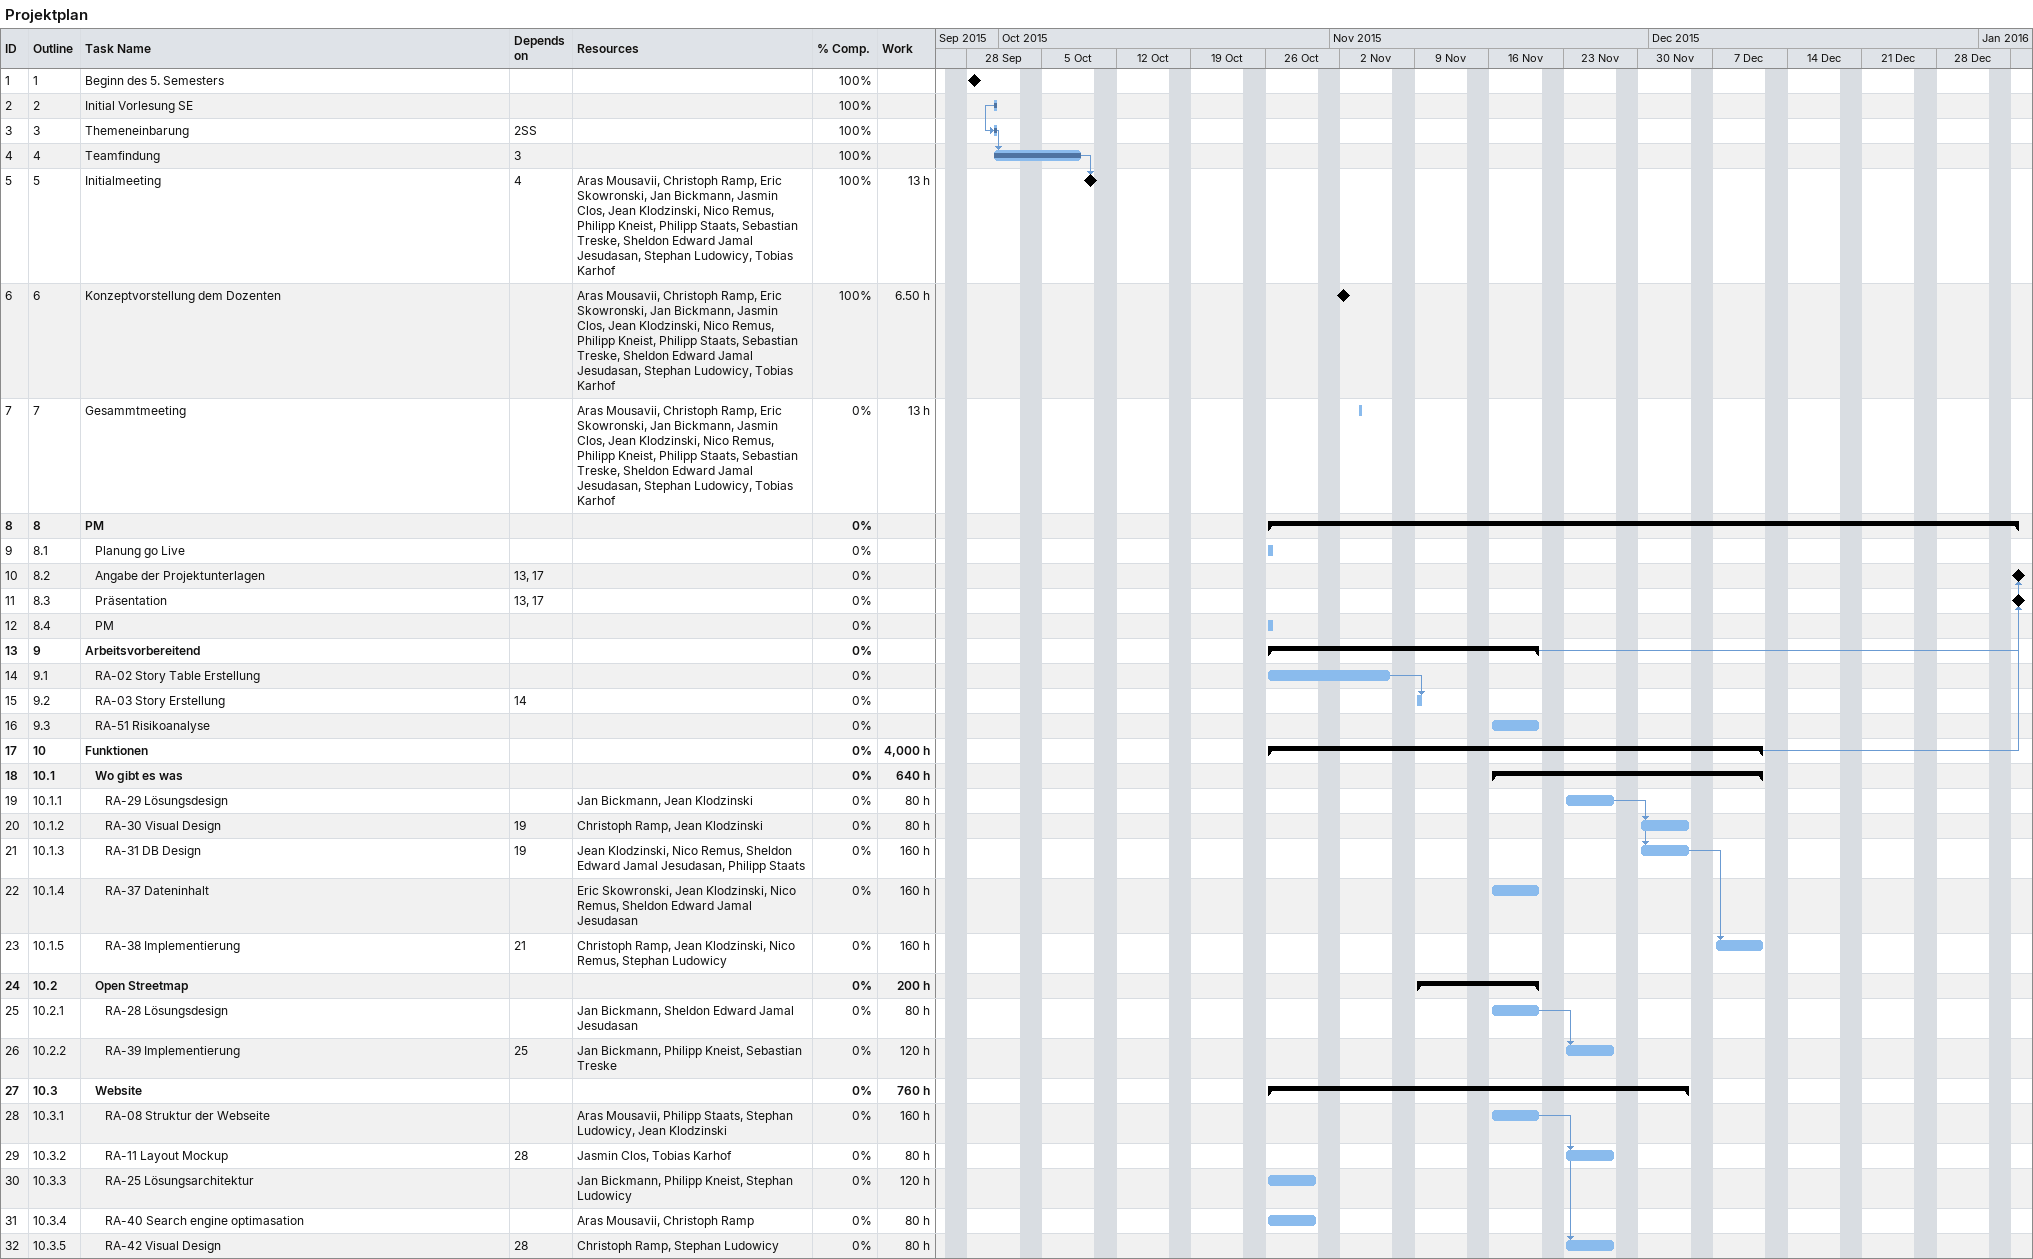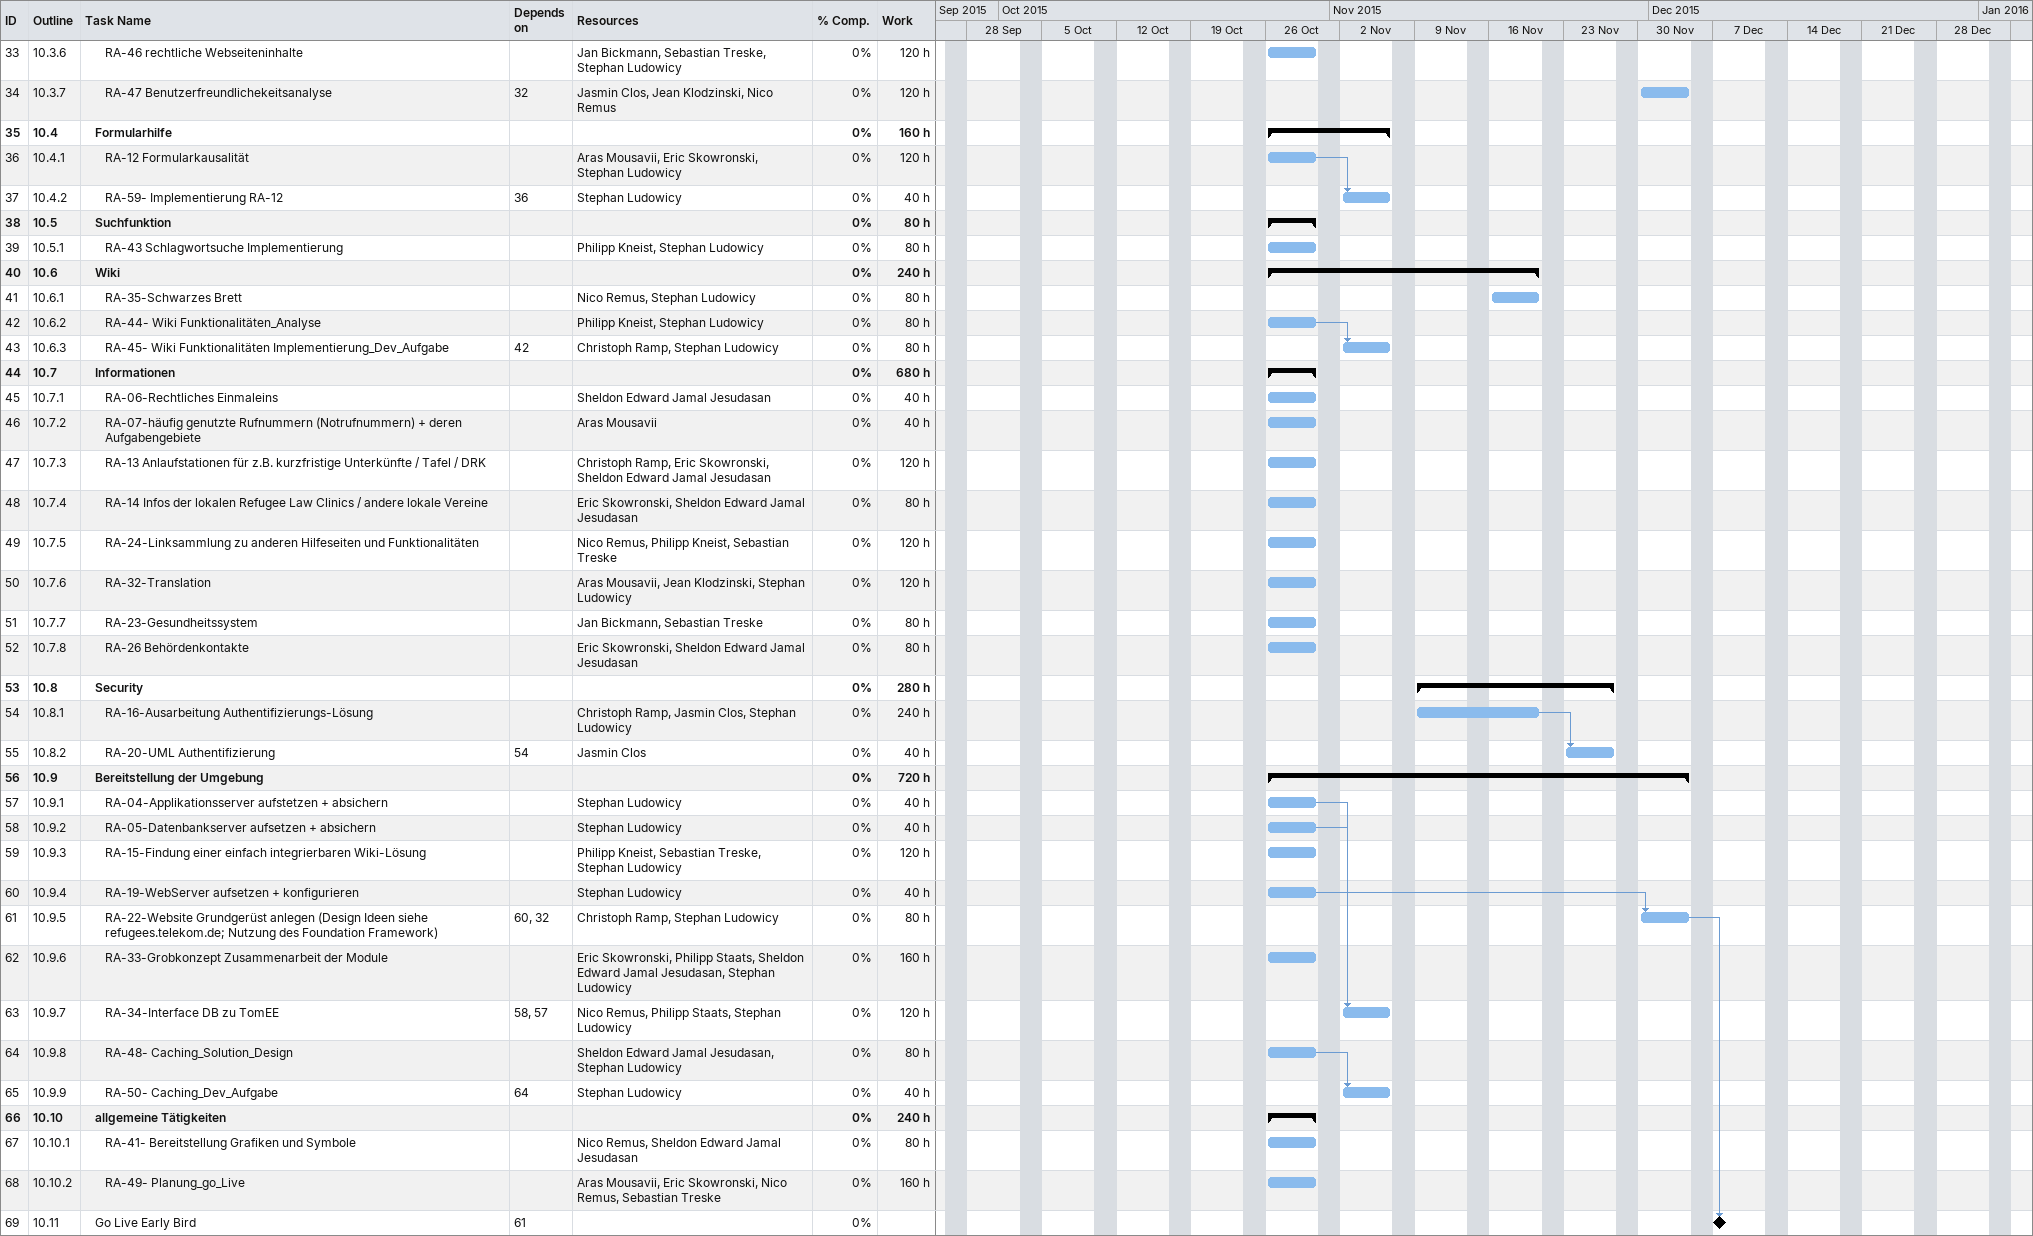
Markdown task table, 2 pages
Projektplan

| ID | WBS | Task | Start | Finish | Predecessors | Resources | % complete | Work (h) |
|---|---|---|---|---|---|---|---|---|
| 1 | 1 | Beginn des 5. Semesters (milestone) | 2015-09-28 | 2015-09-28 |  |  | 100 |  |
| 2 | 2 | Initial Vorlesung SE | 2015-09-30 | 2015-09-30 |  |  | 100 |  |
| 3 | 3 | Themeneinbarung | 2015-09-30 | 2015-09-30 | 2SS |  | 100 |  |
| 4 | 4 | Teamfindung | 2015-09-30 | 2015-10-08 | 3 |  | 100 |  |
| 5 | 5 | Initialmeeting (milestone) | 2015-10-09 | 2015-10-09 | 4 | Aras Mousavii, Christoph Ramp, Eric Skowronski, Jan Bickmann, Jasmin Clos, Jean Klodzinski, Nico Remus, Philipp Kneist, Philipp Staats, Sebastian Treske, Sheldon Edward Jamal Jesudasan, Stephan Ludowicy, Tobias Karhof | 100 | 13 |
| 6 | 6 | Konzeptvorstellung dem Dozenten (milestone) | 2015-11-02 | 2015-11-02 |  | Aras Mousavii, Christoph Ramp, Eric Skowronski, Jan Bickmann, Jasmin Clos, Jean Klodzinski, Nico Remus, Philipp Kneist, Philipp Staats, Sebastian Treske, Sheldon Edward Jamal Jesudasan, Stephan Ludowicy, Tobias Karhof | 100 | 6.50 |
| 7 | 7 | Gesammtmeeting | 2015-11-03 | 2015-11-03 |  | Aras Mousavii, Christoph Ramp, Eric Skowronski, Jan Bickmann, Jasmin Clos, Jean Klodzinski, Nico Remus, Philipp Kneist, Philipp Staats, Sebastian Treske, Sheldon Edward Jamal Jesudasan, Stephan Ludowicy, Tobias Karhof | 0 | 13 |
| 8 | 8 | **PM** | 2015-10-26 | 2016-01-04 |  |  | 0 |  |
| 9 | 8.1 | Planung go Live | 2015-10-26 | 2015-10-26 |  |  | 0 |  |
| 10 | 8.2 | Angabe der Projektunterlagen (milestone) | 2016-01-04 | 2016-01-04 | 13, 17 |  | 0 |  |
| 11 | 8.3 | Präsentation (milestone) | 2016-01-04 | 2016-01-04 | 13, 17 |  | 0 |  |
| 12 | 8.4 | PM | 2015-10-26 | 2015-10-26 |  |  | 0 |  |
| 13 | 9 | **Arbeitsvorbereitend** | 2015-10-26 | 2015-11-20 |  |  | 0 |  |
| 14 | 9.1 | RA-02 Story Table Erstellung | 2015-10-26 | 2015-11-06 |  |  | 0 |  |
| 15 | 9.2 | RA-03 Story Erstellung | 2015-11-09 | 2015-11-09 | 14 |  | 0 |  |
| 16 | 9.3 | RA-51 Risikoanalyse | 2015-11-16 | 2015-11-20 |  |  | 0 |  |
| 17 | 10 | **Funktionen** | 2015-10-26 | 2015-12-11 |  |  | 0 | 4000 |
| 18 | 10.1 | **Wo gibt es was** | 2015-11-16 | 2015-12-11 |  |  | 0 | 640 |
| 19 | 10.1.1 | RA-29 Lösungsdesign | 2015-11-23 | 2015-11-27 |  | Jan Bickmann, Jean Klodzinski | 0 | 80 |
| 20 | 10.1.2 | RA-30 Visual Design | 2015-11-30 | 2015-12-04 | 19 | Christoph Ramp, Jean Klodzinski | 0 | 80 |
| 21 | 10.1.3 | RA-31 DB Design | 2015-11-30 | 2015-12-04 | 19 | Jean Klodzinski, Nico Remus, Sheldon Edward Jamal Jesudasan, Philipp Staats | 0 | 160 |
| 22 | 10.1.4 | RA-37 Dateninhalt | 2015-11-16 | 2015-11-20 |  | Eric Skowronski, Jean Klodzinski, Nico Remus, Sheldon Edward Jamal Jesudasan | 0 | 160 |
| 23 | 10.1.5 | RA-38 Implementierung | 2015-12-07 | 2015-12-11 | 21 | Christoph Ramp, Jean Klodzinski, Nico Remus, Stephan Ludowicy | 0 | 160 |
| 24 | 10.2 | **Open Streetmap** | 2015-11-09 | 2015-11-20 |  |  | 0 | 200 |
| 25 | 10.2.1 | RA-28 Lösungsdesign | 2015-11-16 | 2015-11-20 |  | Jan Bickmann, Sheldon Edward Jamal Jesudasan | 0 | 80 |
| 26 | 10.2.2 | RA-39 Implementierung | 2015-11-23 | 2015-11-27 | 25 | Jan Bickmann, Philipp Kneist, Sebastian Treske | 0 | 120 |
| 27 | 10.3 | **Website** | 2015-10-26 | 2015-12-04 |  |  | 0 | 760 |
| 28 | 10.3.1 | RA-08 Struktur der Webseite | 2015-11-16 | 2015-11-20 |  | Aras Mousavii, Philipp Staats, Stephan Ludowicy, Jean Klodzinski | 0 | 160 |
| 29 | 10.3.2 | RA-11 Layout Mockup | 2015-11-23 | 2015-11-27 | 28 | Jasmin Clos, Tobias Karhof | 0 | 80 |
| 30 | 10.3.3 | RA-25 Lösungsarchitektur | 2015-10-26 | 2015-10-30 |  | Jan Bickmann, Philipp Kneist, Stephan Ludowicy | 0 | 120 |
| 31 | 10.3.4 | RA-40 Search engine optimasation | 2015-10-26 | 2015-10-30 |  | Aras Mousavii, Christoph Ramp | 0 | 80 |
| 32 | 10.3.5 | RA-42 Visual Design | 2015-11-23 | 2015-11-27 | 28 | Christoph Ramp, Stephan Ludowicy | 0 | 80 |
| 33 | 10.3.6 | RA-46 rechtliche Webseiteninhalte | 2015-10-26 | 2015-10-30 |  | Jan Bickmann, Sebastian Treske, Stephan Ludowicy | 0 | 120 |
| 34 | 10.3.7 | RA-47 Benutzerfreundlichekeitsanalyse | 2015-11-30 | 2015-12-04 | 32 | Jasmin Clos, Jean Klodzinski, Nico Remus | 0 | 120 |
| 35 | 10.4 | **Formularhilfe** | 2015-10-26 | 2015-11-06 |  |  | 0 | 160 |
| 36 | 10.4.1 | RA-12 Formularkausalität | 2015-10-26 | 2015-10-30 |  | Aras Mousavii, Eric Skowronski, Stephan Ludowicy | 0 | 120 |
| 37 | 10.4.2 | RA-59- Implementierung RA-12 | 2015-11-02 | 2015-11-06 | 36 | Stephan Ludowicy | 0 | 40 |
| 38 | 10.5 | **Suchfunktion** | 2015-10-26 | 2015-10-30 |  |  | 0 | 80 |
| 39 | 10.5.1 | RA-43 Schlagwortsuche Implementierung | 2015-10-26 | 2015-10-30 |  | Philipp Kneist, Stephan Ludowicy | 0 | 80 |
| 40 | 10.6 | **Wiki** | 2015-10-26 | 2015-11-20 |  |  | 0 | 240 |
| 41 | 10.6.1 | RA-35-Schwarzes Brett | 2015-11-16 | 2015-11-20 |  | Nico Remus, Stephan Ludowicy | 0 | 80 |
| 42 | 10.6.2 | RA-44- Wiki Funktionalitäten_Analyse | 2015-10-26 | 2015-10-30 |  | Philipp Kneist, Stephan Ludowicy | 0 | 80 |
| 43 | 10.6.3 | RA-45- Wiki Funktionalitäten Implementierung_Dev_Aufgabe | 2015-11-02 | 2015-11-06 | 42 | Christoph Ramp, Stephan Ludowicy | 0 | 80 |
| 44 | 10.7 | **Informationen** | 2015-10-26 | 2015-10-30 |  |  | 0 | 680 |
| 45 | 10.7.1 | RA-06-Rechtliches Einmaleins | 2015-10-26 | 2015-10-30 |  | Sheldon Edward Jamal Jesudasan | 0 | 40 |
| 46 | 10.7.2 | RA-07-häufig genutzte Rufnummern (Notrufnummern) + deren Aufgabengebiete | 2015-10-26 | 2015-10-30 |  | Aras Mousavii | 0 | 40 |
| 47 | 10.7.3 | RA-13 Anlaufstationen für z.B. kurzfristige Unterkünfte / Tafel / DRK | 2015-10-26 | 2015-10-30 |  | Christoph Ramp, Eric Skowronski, Sheldon Edward Jamal Jesudasan | 0 | 120 |
| 48 | 10.7.4 | RA-14 Infos der lokalen Refugee Law Clinics / andere lokale Vereine | 2015-10-26 | 2015-10-30 |  | Eric Skowronski, Sheldon Edward Jamal Jesudasan | 0 | 80 |
| 49 | 10.7.5 | RA-24-Linksammlung zu anderen Hilfeseiten und Funktionalitäten | 2015-10-26 | 2015-10-30 |  | Nico Remus, Philipp Kneist, Sebastian Treske | 0 | 120 |
| 50 | 10.7.6 | RA-32-Translation | 2015-10-26 | 2015-10-30 |  | Aras Mousavii, Jean Klodzinski, Stephan Ludowicy | 0 | 120 |
| 51 | 10.7.7 | RA-23-Gesundheitssystem | 2015-10-26 | 2015-10-30 |  | Jan Bickmann, Sebastian Treske | 0 | 80 |
| 52 | 10.7.8 | RA-26 Behördenkontakte | 2015-10-26 | 2015-10-30 |  | Eric Skowronski, Sheldon Edward Jamal Jesudasan | 0 | 80 |
| 53 | 10.8 | **Security** | 2015-11-09 | 2015-11-27 |  |  | 0 | 280 |
| 54 | 10.8.1 | RA-16-Ausarbeitung Authentifizierungs-Lösung | 2015-11-09 | 2015-11-20 |  | Christoph Ramp, Jasmin Clos, Stephan Ludowicy | 0 | 240 |
| 55 | 10.8.2 | RA-20-UML Authentifizierung | 2015-11-23 | 2015-11-27 | 54 | Jasmin Clos | 0 | 40 |
| 56 | 10.9 | **Bereitstellung der Umgebung** | 2015-10-26 | 2015-12-04 |  |  | 0 | 720 |
| 57 | 10.9.1 | RA-04-Applikationsserver aufstetzen + absichern | 2015-10-26 | 2015-10-30 |  | Stephan Ludowicy | 0 | 40 |
| 58 | 10.9.2 | RA-05-Datenbankserver aufsetzen + absichern | 2015-10-26 | 2015-10-30 |  | Stephan Ludowicy | 0 | 40 |
| 59 | 10.9.3 | RA-15-Findung einer einfach integrierbaren Wiki-Lösung | 2015-10-26 | 2015-10-30 |  | Philipp Kneist, Sebastian Treske, Stephan Ludowicy | 0 | 120 |
| 60 | 10.9.4 | RA-19-WebServer aufsetzen + konfigurieren | 2015-10-26 | 2015-10-30 |  | Stephan Ludowicy | 0 | 40 |
| 61 | 10.9.5 | RA-22-Website Grundgerüst anlegen (Design Ideen siehe refugees.telekom.de; Nutzung des Foundation Framework) | 2015-11-30 | 2015-12-04 | 60, 32 | Christoph Ramp, Stephan Ludowicy | 0 | 80 |
| 62 | 10.9.6 | RA-33-Grobkonzept Zusammenarbeit der Module | 2015-10-26 | 2015-10-30 |  | Eric Skowronski, Philipp Staats, Sheldon Edward Jamal Jesudasan, Stephan Ludowicy | 0 | 160 |
| 63 | 10.9.7 | RA-34-Interface DB zu TomEE | 2015-11-02 | 2015-11-06 | 58, 57 | Nico Remus, Philipp Staats, Stephan Ludowicy | 0 | 120 |
| 64 | 10.9.8 | RA-48- Caching_Solution_Design | 2015-10-26 | 2015-10-30 |  | Sheldon Edward Jamal Jesudasan, Stephan Ludowicy | 0 | 80 |
| 65 | 10.9.9 | RA-50- Caching_Dev_Aufgabe | 2015-11-02 | 2015-11-06 | 64 | Stephan Ludowicy | 0 | 40 |
| 66 | 10.10 | **allgemeine Tätigkeiten** | 2015-10-26 | 2015-10-30 |  |  | 0 | 240 |
| 67 | 10.10.1 | RA-41- Bereitstellung Grafiken und Symbole | 2015-10-26 | 2015-10-30 |  | Nico Remus, Sheldon Edward Jamal Jesudasan | 0 | 80 |
| 68 | 10.10.2 | RA-49- Planung_go_Live | 2015-10-26 | 2015-10-30 |  | Aras Mousavii, Eric Skowronski, Nico Remus, Sebastian Treske | 0 | 160 |
| 69 | 10.11 | Go Live Early Bird (milestone) | 2015-12-07 | 2015-12-07 | 61 |  | 0 |  |
